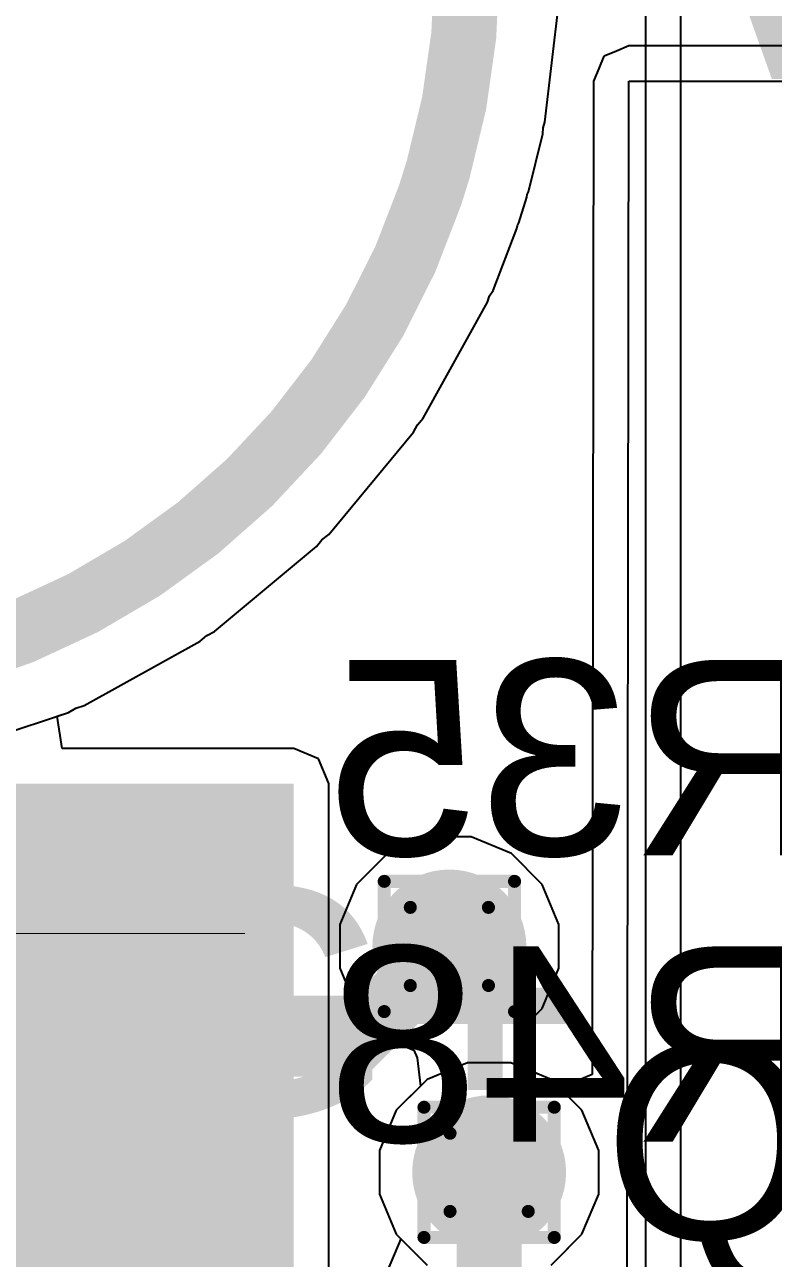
# Model space of a CAD drawing. Header units: inches. Extents: x -22 to 5433, y -13 to 5447.
# Drawn here: x -15.388 to -12.47, y 27.965 to 32.777 of the extents above; entities that cross this region are included whole.
import ezdxf

# ---------------------------------------------------------------- set-up
doc = ezdxf.new("R2010")
doc.units = ezdxf.units.IN
for name, color, linetype in [('Board_outline', 216, 'Continuous'), ('Bottom Layer', 5, 'Continuous'), ('Bottom Overlay', 54, 'Continuous'), ('Bottom Paste', 16, 'Continuous'), ('Bottom Solder', 6, 'Continuous'), ('Drill Drawing', 1, 'Continuous'), ('Ground', 16, 'Continuous'), ('Power', 76, 'Continuous'), ('Top Layer', 1, 'Continuous'), ('Top Overlay', 2, 'Continuous'), ('Via Holes', 16, 'Continuous')]:
    doc.layers.add(name, color=color, linetype=linetype)
doc.styles.add('Arial', font='', dxfattribs={"height": 0.2})
doc.styles.add('Arial_Bold', font='', dxfattribs={"height": 0.2})
doc.styles.get('Arial').set_extended_font_data('Arial')
doc.styles.get('Arial_Bold').set_extended_font_data('Arial', bold=True)

msp = doc.modelspace()

# ---------------------------------------------------------------- hatches: boundary and pattern name
at = {"layer": 'Bottom Layer'}
h = msp.add_hatch(color=5, dxfattribs=at)
edge = h.paths.add_edge_path()
edge.add_arc((-13.7325, 29.1812), 0.3, 0, 360)
msp.add_hatch(color=5, dxfattribs=at).paths.add_polyline_path([(-14.6443, 29.1177), (-14.6443, 28.4827), (-15.1015, 28.4827), (-15.1015, 29.1177)])
h = msp.add_hatch(color=5, dxfattribs=at)
edge = h.paths.add_edge_path()
edge.add_arc((-13.5775, 28.3002), 0.3, 0, 360)
at = {"layer": 'Bottom Paste'}
msp.add_hatch(color=16, dxfattribs=at).paths.add_polyline_path([(-14.6443, 29.1177), (-14.6443, 28.4827), (-15.1015, 28.4827), (-15.1015, 29.1177)])
at = {"layer": 'Bottom Solder'}
msp.add_hatch(color=6, dxfattribs=at).paths.add_polyline_path([(-14.5893, 29.1727), (-14.5893, 28.4277), (-15.1565, 28.4277), (-15.1565, 29.1727)])
at = {"layer": 'Ground'}
h = msp.add_hatch(color=16, dxfattribs=at)
edge = h.paths.add_edge_path()
edge.add_arc((-13.7325, 29.1812), 0.3, 0, 360)
h = msp.add_hatch(color=16, dxfattribs=at)
edge = h.paths.add_edge_path()
edge.add_arc((-13.5775, 28.3002), 0.3, 0, 360)
at = {"layer": 'Power'}
h = msp.add_hatch(color=76, dxfattribs=at)
edge = h.paths.add_edge_path()
edge.add_arc((-13.7325, 29.1812), 0.3, 0, 360)
h = msp.add_hatch(color=76, dxfattribs=at)
edge = h.paths.add_edge_path()
edge.add_arc((-13.5775, 28.3002), 0.3, 0, 360)
at = {"layer": 'Top Layer'}
for points in [[(-21.1086, 28.4891), (-14.3395, 28.4891), (-14.3395, 29.8162), (-21.1086, 29.8162)], [(-15.6603, 25.5822), (-14.3395, 25.5822), (-14.3395, 29.4067), (-15.6603, 29.4067)]]:
    msp.add_hatch(color=1, dxfattribs=at).paths.add_polyline_path(points)
h = msp.add_hatch(color=1, dxfattribs=at)
edge = h.paths.add_edge_path()
edge.add_arc((-13.7325, 29.1812), 0.3, 0, 360)
h = msp.add_hatch(color=1, dxfattribs=at)
edge = h.paths.add_edge_path()
edge.add_arc((-13.5775, 28.3002), 0.3, 0, 360)
at = {"layer": 'Via Holes'}
h = msp.add_hatch(color=7, dxfattribs=at)
edge = h.paths.add_edge_path()
edge.add_arc((-13.7325, 29.1812), 0.15, 0, 360)
h = msp.add_hatch(color=7, dxfattribs=at)
edge = h.paths.add_edge_path()
edge.add_arc((-13.5775, 28.3002), 0.15, 0, 360)

# ---------------------------------------------------------------- linework, layer by layer
at = {"layer": 'Board_outline'}
for points in [[(-16.8816, 35.7568, 0.254, 0.254, -0.548619), (-13.7764, 32.2113, 0.254, 0.254, 0)], [(-16.8816, 35.7568, 0.254, 0.254, -0.548619), (-13.7764, 32.2113, 0.254, 0.254, 0)], [(-13.8075, 32.1119, 0.254, 0.254, -0.916319), (-19.2223, 33.4042, 0.254, 0.254, 0)], [(-13.8075, 32.1119, 0.254, 0.254, -0.916319), (-19.2223, 33.4042, 0.254, 0.254, 0)], [(-13.8075, 32.1119, 0.254, 0.254, 0), (-13.7764, 32.2113, 0.254, 0.254, 0)], [(-13.8075, 32.1119, 0.254, 0.254, 0), (-13.7764, 32.2113, 0.254, 0.254, 0)]]:
    msp.add_lwpolyline(points, format="xyseb", dxfattribs=at)
for points in [[(-13.8399, 32.2113, 0.127, 0.127, 1), (-13.7129, 32.2113, 0.127, 0.127, 1)], [(-13.8399, 32.2113, 0.127, 0.127, 1), (-13.7129, 32.2113, 0.127, 0.127, 1)], [(-13.8399, 32.2113, 0.127, 0.127, 1), (-13.7129, 32.2113, 0.127, 0.127, 1)], [(-13.8399, 32.2113, 0.127, 0.127, 1), (-13.7129, 32.2113, 0.127, 0.127, 1)], [(-13.871, 32.1119, 0.127, 0.127, 1), (-13.744, 32.1119, 0.127, 0.127, 1)], [(-13.871, 32.1119, 0.127, 0.127, 1), (-13.744, 32.1119, 0.127, 0.127, 1)], [(-13.871, 32.1119, 0.127, 0.127, 1), (-13.744, 32.1119, 0.127, 0.127, 1)], [(-13.871, 32.1119, 0.127, 0.127, 1), (-13.744, 32.1119, 0.127, 0.127, 1)]]:
    msp.add_lwpolyline(points, format="xyseb", close=True, dxfattribs=at)
at = {"layer": 'Bottom Layer'}
for p, q in [((-12.968, 33.423), (-12.968, 27.3994)), ((-12.8305, 24.7894), (-12.8305, 33.423)), ((-13.3603, 32.3957), (-13.3058, 32.8593)), ((-13.3674, 32.3739), (-13.3603, 32.3957)), ((-13.4245, 32.1242), (-13.3684, 32.351)), ((-13.3684, 32.351), (-13.3674, 32.3739)), ((-13.4614, 32.0038), (-13.4304, 32.1032)), ((-13.4304, 32.1032), (-13.4292, 32.1142)), ((-13.4292, 32.1142), (-13.4245, 32.1242)), ((-13.4672, 31.9933), (-13.4614, 32.0038)), ((-13.5624, 31.7398), (-13.4692, 31.9815)), ((-13.4692, 31.9815), (-13.4672, 31.9933)), ((-13.5837, 31.6942), (-13.5759, 31.7184)), ((-13.5759, 31.7184), (-13.5624, 31.7398)), ((-13.8349, 31.2419), (-13.5837, 31.6942)), ((-13.8567, 31.2162), (-13.8349, 31.2419)), ((-14.2031, 30.7882), (-13.8728, 31.1865)), ((-13.8728, 31.1865), (-13.8567, 31.2162)), ((-14.2506, 30.7408), (-14.2293, 30.767)), ((-14.2293, 30.767), (-14.2031, 30.7882)), ((-14.6487, 30.4103), (-14.2506, 30.7408)), ((-14.6783, 30.3942), (-14.6487, 30.4103)), ((-15.1562, 30.1209), (-14.7041, 30.3723)), ((-14.7041, 30.3723), (-14.6783, 30.3942)), ((-15.7085, 29.9301), (-15.2177, 30.0938)), ((-15.2177, 30.0938), (-15.1884, 30.1106)), ((-15.1884, 30.1106), (-15.1562, 30.1209)), ((-13.6625, 28.7272), (-13.8194, 28.6622)), ((-13.4926, 28.7272), (-13.6625, 28.7272)), ((-13.3357, 28.6622), (-13.4926, 28.7272)), ((-13.8194, 28.6622), (-13.9395, 28.5421)), ((-13.2155, 28.5421), (-13.3357, 28.6622)), ((-13.9395, 28.5421), (-14.0045, 28.3852)), ((-13.1505, 28.3852), (-13.2155, 28.5421)), ((-14.0045, 28.3852), (-14.0045, 28.2153)), ((-13.1505, 28.2153), (-13.1505, 28.3852)), ((-14.0045, 28.2153), (-13.9395, 28.0584)), ((-13.2155, 28.0584), (-13.1505, 28.2153)), ((-13.9395, 28.0584), (-13.9223, 28.0411)), ((-13.3186, 27.9553), (-13.2155, 28.0584)), ((-13.9223, 28.0411), (-13.9749, 27.9141))]:
    msp.add_line(p, q, dxfattribs=at)
for points in [[(-14.1135, 28.8002, 0.254, 0.254, 0), (-13.7325, 29.1812, 0.254, 0.254, 0)], [(-14.8729, 28.8002, 0.254, 0.254, 0), (-14.1135, 28.8002, 0.254, 0.254, 0)], [(-13.5775, 27.4871, 0.254, 0.254, 0), (-13.5775, 28.3002, 0.254, 0.254, 0)]]:
    msp.add_lwpolyline(points, format="xyseb", dxfattribs=at)
for points in [[(-13.796, 29.1812, 0.127, 0.127, 1), (-13.669, 29.1812, 0.127, 0.127, 1)], [(-14.9364, 28.8002, 0.127, 0.127, 1), (-14.8094, 28.8002, 0.127, 0.127, 1)], [(-14.177, 28.8002, 0.127, 0.127, 1), (-14.05, 28.8002, 0.127, 0.127, 1)], [(-14.177, 28.8002, 0.127, 0.127, 1), (-14.05, 28.8002, 0.127, 0.127, 1)], [(-13.641, 28.3002, 0.127, 0.127, 1), (-13.514, 28.3002, 0.127, 0.127, 1)]]:
    msp.add_lwpolyline(points, format="xyseb", close=True, dxfattribs=at)
at = {"layer": 'Bottom Overlay'}
for points in [[(-16.1302, 29.2066, 0.127, 0.127, 0), (-14.5554, 29.2066, 0.127, 0.127, 0)], [(-14.5554, 28.3938, 0.127, 0.127, 0), (-14.5554, 29.2066, 0.127, 0.127, 0)], [(-16.1556, 29.232, 0.00323, 0.00323, 0), (-14.53, 29.232, 0.00323, 0.00323, 0)], [(-16.1302, 28.3938, 0.127, 0.127, 0), (-14.5554, 28.3938, 0.127, 0.127, 0)], [(-16.6917, 28.0357, 0.127, 0.127, 0), (-14.9391, 28.0357, 0.127, 0.127, 0)], [(-14.9391, 27.9357, 0.127, 0.127, 0), (-14.9391, 28.0357, 0.127, 0.127, 0)]]:
    msp.add_lwpolyline(points, format="xyseb", dxfattribs=at)
for points in [[(-14.5872, 29.2066, 0.0635, 0.0635, 1), (-14.5237, 29.2066, 0.0635, 0.0635, 1)], [(-14.5872, 29.2066, 0.0635, 0.0635, 1), (-14.5237, 29.2066, 0.0635, 0.0635, 1)], [(-14.5308, 29.232, 0.00161, 0.00161, 1), (-14.5292, 29.232, 0.00161, 0.00161, 1)], [(-14.5872, 28.3938, 0.0635, 0.0635, 1), (-14.5237, 28.3938, 0.0635, 0.0635, 1)], [(-14.5872, 28.3938, 0.0635, 0.0635, 1), (-14.5237, 28.3938, 0.0635, 0.0635, 1)], [(-14.9709, 28.0357, 0.0635, 0.0635, 1), (-14.9074, 28.0357, 0.0635, 0.0635, 1)], [(-14.9709, 28.0357, 0.0635, 0.0635, 1), (-14.9074, 28.0357, 0.0635, 0.0635, 1)], [(-14.9709, 27.9357, 0.0635, 0.0635, 1), (-14.9074, 27.9357, 0.0635, 0.0635, 1)]]:
    msp.add_lwpolyline(points, format="xyseb", close=True, dxfattribs=at)
at = {"layer": 'Drill Drawing'}
for points in [[(-13.9865, 29.4352, 0.0508, 0.0508, 0), (-13.4785, 29.4352, 0.0508, 0.0508, 0)], [(-13.9865, 28.9272, 0.0508, 0.0508, 0), (-13.9865, 29.4352, 0.0508, 0.0508, 0)], [(-13.4785, 28.9272, 0.0508, 0.0508, 0), (-13.4785, 29.4352, 0.0508, 0.0508, 0)], [(-13.8849, 29.3336, 0.0508, 0.0508, 0), (-13.5801, 29.3336, 0.0508, 0.0508, 0)], [(-13.8849, 29.0288, 0.0508, 0.0508, 0), (-13.8849, 29.3336, 0.0508, 0.0508, 0)], [(-13.5801, 29.0288, 0.0508, 0.0508, 0), (-13.5801, 29.3336, 0.0508, 0.0508, 0)], [(-13.8849, 29.0288, 0.0508, 0.0508, 0), (-13.5801, 29.0288, 0.0508, 0.0508, 0)], [(-13.9865, 28.9272, 0.0508, 0.0508, 0), (-13.4785, 28.9272, 0.0508, 0.0508, 0)], [(-13.8315, 28.5542, 0.0508, 0.0508, 0), (-13.3235, 28.5542, 0.0508, 0.0508, 0)], [(-13.8315, 28.0462, 0.0508, 0.0508, 0), (-13.8315, 28.5542, 0.0508, 0.0508, 0)], [(-13.3235, 28.0462, 0.0508, 0.0508, 0), (-13.3235, 28.5542, 0.0508, 0.0508, 0)], [(-13.7299, 28.4526, 0.0508, 0.0508, 0), (-13.4251, 28.4526, 0.0508, 0.0508, 0)], [(-13.7299, 28.1478, 0.0508, 0.0508, 0), (-13.7299, 28.4526, 0.0508, 0.0508, 0)], [(-13.4251, 28.1478, 0.0508, 0.0508, 0), (-13.4251, 28.4526, 0.0508, 0.0508, 0)], [(-13.7299, 28.1478, 0.0508, 0.0508, 0), (-13.4251, 28.1478, 0.0508, 0.0508, 0)], [(-13.8315, 28.0462, 0.0508, 0.0508, 0), (-13.3235, 28.0462, 0.0508, 0.0508, 0)]]:
    msp.add_lwpolyline(points, format="xyseb", dxfattribs=at)
for points in [[(-13.9992, 29.4352, 0.0254, 0.0254, 1), (-13.9738, 29.4352, 0.0254, 0.0254, 1)], [(-13.9992, 29.4352, 0.0254, 0.0254, 1), (-13.9738, 29.4352, 0.0254, 0.0254, 1)], [(-13.4912, 29.4352, 0.0254, 0.0254, 1), (-13.4658, 29.4352, 0.0254, 0.0254, 1)], [(-13.4912, 29.4352, 0.0254, 0.0254, 1), (-13.4658, 29.4352, 0.0254, 0.0254, 1)], [(-13.8976, 29.3336, 0.0254, 0.0254, 1), (-13.8722, 29.3336, 0.0254, 0.0254, 1)], [(-13.8976, 29.3336, 0.0254, 0.0254, 1), (-13.8722, 29.3336, 0.0254, 0.0254, 1)], [(-13.5928, 29.3336, 0.0254, 0.0254, 1), (-13.5674, 29.3336, 0.0254, 0.0254, 1)], [(-13.5928, 29.3336, 0.0254, 0.0254, 1), (-13.5674, 29.3336, 0.0254, 0.0254, 1)], [(-13.8976, 29.0288, 0.0254, 0.0254, 1), (-13.8722, 29.0288, 0.0254, 0.0254, 1)], [(-13.8976, 29.0288, 0.0254, 0.0254, 1), (-13.8722, 29.0288, 0.0254, 0.0254, 1)], [(-13.5928, 29.0288, 0.0254, 0.0254, 1), (-13.5674, 29.0288, 0.0254, 0.0254, 1)], [(-13.5928, 29.0288, 0.0254, 0.0254, 1), (-13.5674, 29.0288, 0.0254, 0.0254, 1)], [(-13.9992, 28.9272, 0.0254, 0.0254, 1), (-13.9738, 28.9272, 0.0254, 0.0254, 1)], [(-13.9992, 28.9272, 0.0254, 0.0254, 1), (-13.9738, 28.9272, 0.0254, 0.0254, 1)], [(-13.4912, 28.9272, 0.0254, 0.0254, 1), (-13.4658, 28.9272, 0.0254, 0.0254, 1)], [(-13.4912, 28.9272, 0.0254, 0.0254, 1), (-13.4658, 28.9272, 0.0254, 0.0254, 1)], [(-13.8442, 28.5542, 0.0254, 0.0254, 1), (-13.8188, 28.5542, 0.0254, 0.0254, 1)], [(-13.8442, 28.5542, 0.0254, 0.0254, 1), (-13.8188, 28.5542, 0.0254, 0.0254, 1)], [(-13.3362, 28.5542, 0.0254, 0.0254, 1), (-13.3108, 28.5542, 0.0254, 0.0254, 1)], [(-13.3362, 28.5542, 0.0254, 0.0254, 1), (-13.3108, 28.5542, 0.0254, 0.0254, 1)], [(-13.7426, 28.4526, 0.0254, 0.0254, 1), (-13.7172, 28.4526, 0.0254, 0.0254, 1)], [(-13.7426, 28.4526, 0.0254, 0.0254, 1), (-13.7172, 28.4526, 0.0254, 0.0254, 1)], [(-13.4378, 28.4526, 0.0254, 0.0254, 1), (-13.4124, 28.4526, 0.0254, 0.0254, 1)], [(-13.4378, 28.4526, 0.0254, 0.0254, 1), (-13.4124, 28.4526, 0.0254, 0.0254, 1)], [(-13.7426, 28.1478, 0.0254, 0.0254, 1), (-13.7172, 28.1478, 0.0254, 0.0254, 1)], [(-13.7426, 28.1478, 0.0254, 0.0254, 1), (-13.7172, 28.1478, 0.0254, 0.0254, 1)], [(-13.4378, 28.1478, 0.0254, 0.0254, 1), (-13.4124, 28.1478, 0.0254, 0.0254, 1)], [(-13.4378, 28.1478, 0.0254, 0.0254, 1), (-13.4124, 28.1478, 0.0254, 0.0254, 1)], [(-13.8442, 28.0462, 0.0254, 0.0254, 1), (-13.8188, 28.0462, 0.0254, 0.0254, 1)], [(-13.8442, 28.0462, 0.0254, 0.0254, 1), (-13.8188, 28.0462, 0.0254, 0.0254, 1)], [(-13.3362, 28.0462, 0.0254, 0.0254, 1), (-13.3108, 28.0462, 0.0254, 0.0254, 1)], [(-13.3362, 28.0462, 0.0254, 0.0254, 1), (-13.3108, 28.0462, 0.0254, 0.0254, 1)]]:
    msp.add_lwpolyline(points, format="xyseb", close=True, dxfattribs=at)
at = {"layer": 'Ground'}
for p, q in [((-13.3603, 32.3957), (-13.3058, 32.8593)), ((-13.3674, 32.3739), (-13.3603, 32.3957)), ((-13.4245, 32.1242), (-13.3684, 32.351)), ((-13.3684, 32.351), (-13.3674, 32.3739)), ((-13.4614, 32.0038), (-13.4304, 32.1032)), ((-13.4304, 32.1032), (-13.4292, 32.1142)), ((-13.4292, 32.1142), (-13.4245, 32.1242)), ((-13.4672, 31.9933), (-13.4614, 32.0038)), ((-13.5624, 31.7398), (-13.4692, 31.9815)), ((-13.4692, 31.9815), (-13.4672, 31.9933)), ((-13.5837, 31.6942), (-13.5759, 31.7184)), ((-13.5759, 31.7184), (-13.5624, 31.7398)), ((-13.8349, 31.2419), (-13.5837, 31.6942)), ((-13.8567, 31.2162), (-13.8349, 31.2419)), ((-14.2031, 30.7882), (-13.8728, 31.1865)), ((-13.8728, 31.1865), (-13.8567, 31.2162)), ((-14.2506, 30.7408), (-14.2293, 30.767)), ((-14.2293, 30.767), (-14.2031, 30.7882)), ((-14.6487, 30.4103), (-14.2506, 30.7408)), ((-14.6783, 30.3942), (-14.6487, 30.4103)), ((-15.1562, 30.1209), (-14.7041, 30.3723)), ((-14.7041, 30.3723), (-14.6783, 30.3942)), ((-15.7085, 29.9301), (-15.2177, 30.0938)), ((-15.2177, 30.0938), (-15.1884, 30.1106)), ((-15.1884, 30.1106), (-15.1562, 30.1209)), ((-13.6625, 28.7272), (-13.8194, 28.6622)), ((-13.4926, 28.7272), (-13.6625, 28.7272)), ((-13.3357, 28.6622), (-13.4926, 28.7272)), ((-13.8194, 28.6622), (-13.9395, 28.5421)), ((-13.2155, 28.5421), (-13.3357, 28.6622)), ((-13.9395, 28.5421), (-14.0045, 28.3852)), ((-13.1505, 28.3852), (-13.2155, 28.5421)), ((-14.0045, 28.3852), (-14.0045, 28.2153)), ((-13.1505, 28.2153), (-13.1505, 28.3852)), ((-14.0045, 28.2153), (-13.9395, 28.0584)), ((-13.2155, 28.0584), (-13.1505, 28.2153)), ((-13.9395, 28.0584), (-13.8194, 27.9382)), ((-13.3357, 27.9382), (-13.2155, 28.0584))]:
    msp.add_line(p, q, dxfattribs=at)
msp.add_lwpolyline([(-13.5775, 24.1751, 0.2032, 0.2032, 0), (-13.5775, 28.3002, 0.2032, 0.2032, 0)], format="xyseb", dxfattribs=at)
msp.add_lwpolyline([(-13.6283, 28.3002, 0.1016, 0.1016, 1), (-13.5267, 28.3002, 0.1016, 0.1016, 1)], format="xyseb", close=True, dxfattribs=at)
at = {"layer": 'Power'}
for p, q in [((-13.3603, 32.3957), (-13.3058, 32.8593)), ((-13.3674, 32.3739), (-13.3603, 32.3957)), ((-13.4245, 32.1242), (-13.3684, 32.351)), ((-13.3684, 32.351), (-13.3674, 32.3739)), ((-13.4614, 32.0038), (-13.4304, 32.1032)), ((-13.4304, 32.1032), (-13.4292, 32.1142)), ((-13.4292, 32.1142), (-13.4245, 32.1242)), ((-13.4672, 31.9933), (-13.4614, 32.0038)), ((-13.5624, 31.7398), (-13.4692, 31.9815)), ((-13.4692, 31.9815), (-13.4672, 31.9933)), ((-13.5837, 31.6942), (-13.5759, 31.7184)), ((-13.5759, 31.7184), (-13.5624, 31.7398)), ((-13.8349, 31.2419), (-13.5837, 31.6942)), ((-13.8567, 31.2162), (-13.8349, 31.2419)), ((-14.2031, 30.7882), (-13.8728, 31.1865)), ((-13.8728, 31.1865), (-13.8567, 31.2162)), ((-14.2506, 30.7408), (-14.2293, 30.767)), ((-14.2293, 30.767), (-14.2031, 30.7882)), ((-14.6487, 30.4103), (-14.2506, 30.7408)), ((-14.6783, 30.3942), (-14.6487, 30.4103)), ((-15.1562, 30.1209), (-14.7041, 30.3723)), ((-14.7041, 30.3723), (-14.6783, 30.3942)), ((-15.7085, 29.9301), (-15.2177, 30.0938)), ((-15.2177, 30.0938), (-15.1884, 30.1106)), ((-15.1884, 30.1106), (-15.1562, 30.1209)), ((-13.8174, 29.6082), (-13.9744, 29.5432)), ((-13.6476, 29.6082), (-13.8174, 29.6082)), ((-13.4906, 29.5432), (-13.6476, 29.6082)), ((-13.9744, 29.5432), (-14.0945, 29.4231)), ((-13.3705, 29.4231), (-13.4906, 29.5432)), ((-14.0945, 29.4231), (-14.1595, 29.2662)), ((-13.3055, 29.2662), (-13.3705, 29.4231)), ((-14.1595, 29.2662), (-14.1595, 29.0963)), ((-13.3055, 29.0963), (-13.3055, 29.2662)), ((-14.1595, 29.0963), (-14.0945, 28.9394)), ((-13.3705, 28.9394), (-13.3055, 29.0963)), ((-14.0945, 28.9394), (-13.9744, 28.8193)), ((-13.4653, 28.8446), (-13.3705, 28.9394)), ((-13.4524, 28.7347), (-13.4653, 28.8446)), ((-13.9744, 28.8193), (-13.8711, 28.7765)), ((-13.8711, 28.7765), (-13.8577, 28.7468)), ((-13.8577, 28.7468), (-13.8447, 28.6369)), ((-13.4389, 28.705), (-13.4524, 28.7347)), ((-13.3357, 28.6622), (-13.4389, 28.705)), ((-13.8447, 28.6369), (-13.9395, 28.5421)), ((-13.2155, 28.5421), (-13.3357, 28.6622)), ((-13.9395, 28.5421), (-14.0045, 28.3852)), ((-13.1505, 28.3852), (-13.2155, 28.5421)), ((-14.0045, 28.3852), (-14.0045, 28.2153)), ((-13.1505, 28.2153), (-13.1505, 28.3852)), ((-14.0045, 28.2153), (-13.9395, 28.0584)), ((-13.2155, 28.0584), (-13.1505, 28.2153)), ((-13.9395, 28.0584), (-13.8194, 27.9382)), ((-13.3357, 27.9382), (-13.2155, 28.0584))]:
    msp.add_line(p, q, dxfattribs=at)
at = {"layer": 'Top Layer'}
for p, q in [((-13.3603, 32.3957), (-13.3058, 32.8593)), ((-13.0812, 32.6736), (-13.1297, 32.6536)), ((-13.0326, 32.6937), (-13.0812, 32.6736)), ((-6.8108, 32.6937), (-13.0326, 32.6937)), ((-13.1298, 32.6534), (-13.1499, 32.6051)), ((-13.1297, 32.6535), (-13.1298, 32.6534)), ((-13.1297, 32.6536), (-13.1297, 32.6535)), ((-13.1499, 32.6051), (-13.1701, 32.5564)), ((-13.1701, 32.5564), (-13.1752, 28.6813)), ((-13.0463, 22.1108), (-13.0326, 32.5562)), ((-13.0326, 32.5562), (-6.8108, 32.5562)), ((-13.3674, 32.3739), (-13.3603, 32.3957)), ((-13.4245, 32.1242), (-13.3684, 32.351)), ((-13.3684, 32.351), (-13.3674, 32.3739)), ((-13.4614, 32.0038), (-13.4304, 32.1032)), ((-13.4304, 32.1032), (-13.4292, 32.1142)), ((-13.4292, 32.1142), (-13.4245, 32.1242)), ((-13.4672, 31.9933), (-13.4614, 32.0038)), ((-13.5624, 31.7398), (-13.4692, 31.9815)), ((-13.4692, 31.9815), (-13.4672, 31.9933)), ((-13.5837, 31.6942), (-13.5759, 31.7184)), ((-13.5759, 31.7184), (-13.5624, 31.7398)), ((-13.8349, 31.2419), (-13.5837, 31.6942)), ((-13.8567, 31.2162), (-13.8349, 31.2419)), ((-14.2031, 30.7882), (-13.8728, 31.1865)), ((-13.8728, 31.1865), (-13.8567, 31.2162)), ((-14.2506, 30.7408), (-14.2293, 30.767)), ((-14.2293, 30.767), (-14.2031, 30.7882)), ((-14.6487, 30.4103), (-14.2506, 30.7408)), ((-14.6783, 30.3942), (-14.6487, 30.4103)), ((-15.1562, 30.1209), (-14.7041, 30.3723)), ((-14.7041, 30.3723), (-14.6783, 30.3942)), ((-15.262, 30.0791), (-15.2177, 30.0938)), ((-15.2416, 29.9537), (-15.262, 30.0791)), ((-15.2177, 30.0938), (-15.1884, 30.1106)), ((-15.1884, 30.1106), (-15.1562, 30.1209)), ((-14.3395, 29.9537), (-15.2416, 29.9537)), ((-14.2423, 29.9134), (-14.3395, 29.9537)), ((-14.2021, 29.8162), (-14.2423, 29.9134)), ((-14.2021, 29.4067), (-14.2021, 29.8162)), ((-14.2021, 26.5501), (-14.2021, 29.4067)), ((-13.6625, 28.7272), (-13.8194, 28.6622)), ((-13.4926, 28.7272), (-13.6625, 28.7272)), ((-13.3357, 28.6622), (-13.4926, 28.7272)), ((-13.1752, 28.6813), (-13.3022, 28.6288)), ((-13.8194, 28.6622), (-13.9395, 28.5421)), ((-13.3022, 28.6288), (-13.3357, 28.6622)), ((-13.9395, 28.5421), (-14.0045, 28.3852)), ((-14.0045, 28.3852), (-14.0045, 28.2153)), ((-14.0045, 28.2153), (-13.9395, 28.0584)), ((-13.9395, 28.0584), (-13.8365, 27.9553))]:
    msp.add_line(p, q, dxfattribs=at)
msp.add_lwpolyline([(-13.5775, 27.1095, 0.254, 0.254, 0), (-13.5775, 28.3002, 0.254, 0.254, 0)], format="xyseb", dxfattribs=at)
msp.add_lwpolyline([(-13.641, 28.3002, 0.127, 0.127, 1), (-13.514, 28.3002, 0.127, 0.127, 1)], format="xyseb", close=True, dxfattribs=at)

# ---------------------------------------------------------------- texts
at = {"layer": 'Bottom Overlay', "style": 'Arial', "text_generation_flag": 2}
for s, p in [('R35', (-12.2571, 29.537)), ('R48', (-12.2571, 28.4194))]:
    msp.add_text(s, height=0.762, dxfattribs=at).set_placement(p)
at = {"layer": 'Top Overlay', "style": 'Arial_Bold'}
for s, p in [('VBAT', (-12.7997, 32.5643)), ('VCCHG+', (-18.4404, 28.5204))]:
    msp.add_text(s, height=0.889, rotation=360, dxfattribs=at).set_placement(p)
at = {"layer": 'Top Overlay', "style": 'Arial'}
msp.add_text('Q1', height=0.762, dxfattribs=at).set_placement((-13.1305, 28.0385))

doc.saveas('drawing.dxf')
